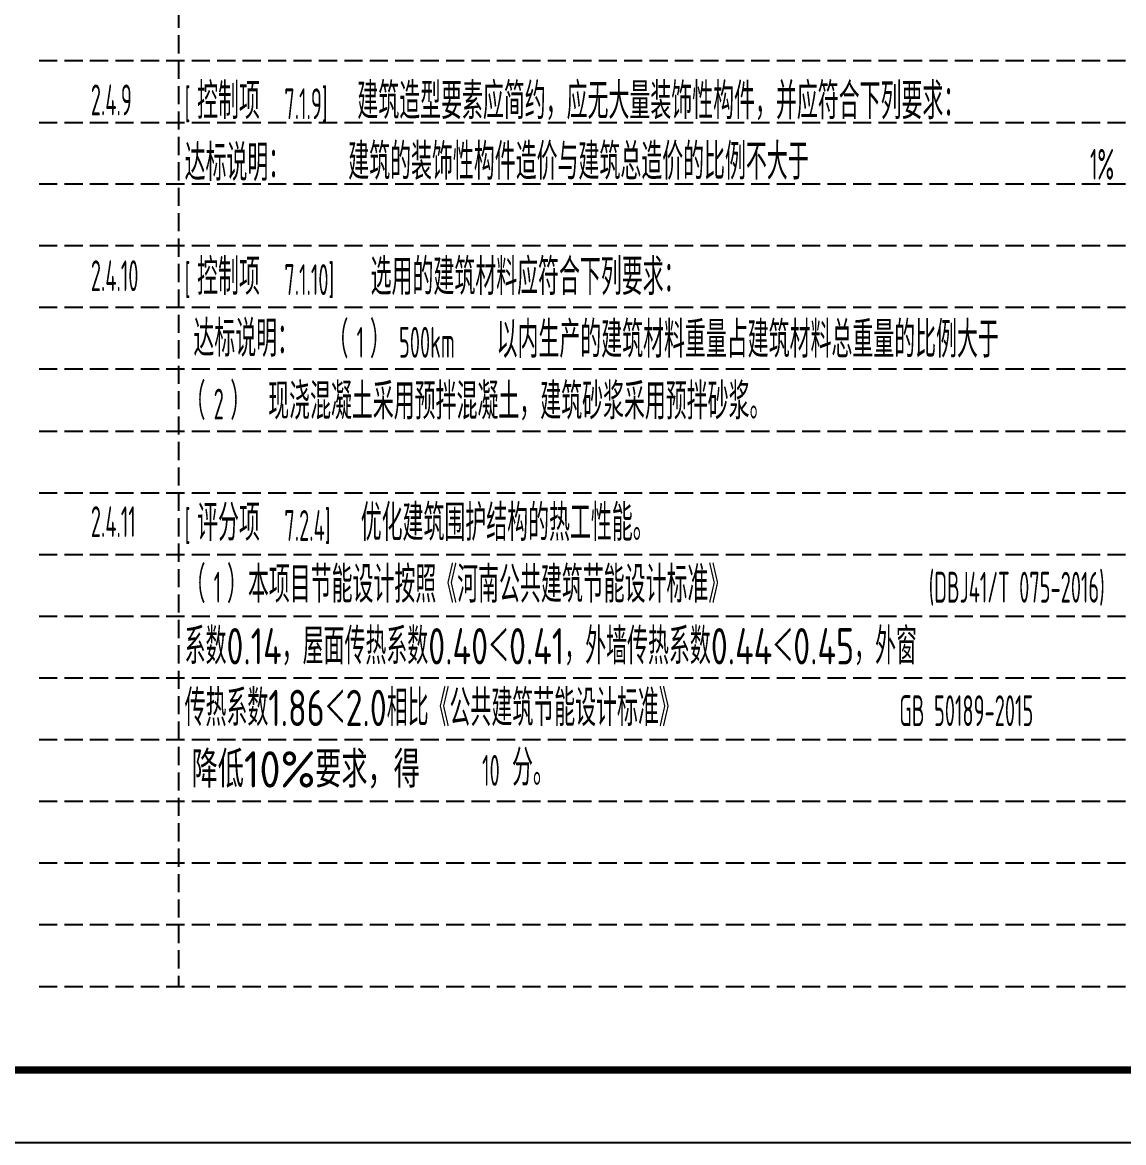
# Model space of a CAD drawing. Extents: x 1109697 to 1467097, y -139975 to 53891.
# Drawn here: x 1253208 to 1268361, y -139975 to -124552 of the extents above; entities that cross this region are included whole.
import ezdxf

# ---------------------------------------------------------------- set-up
doc = ezdxf.new("R2010")
doc.units = 0
doc.header["$LTSCALE"] = 1000
doc.header["$MEASUREMENT"] = 0
doc.linetypes.add('DASH', pattern=[0.35, 0.25, -0.1])
doc.layers.add('0稿纸', color=2, linetype='DASH', plot=False)
doc.layers.add('PUB_TEXT', color=7, linetype='Continuous')
doc.layers.add('PUB_TITLE', color=4, linetype='Continuous')
doc.styles.get("Standard").update_dxf_attribs({"font": 'gbenor.shx', "bigfont": 'gbcbig.shx'})

msp = doc.modelspace()

# ---------------------------------------------------------------- linework, layer by layer
at = {"layer": '0稿纸'}
for p, q in [((1255354, -83428, 0), (1255354, -137828, 0)), ((1253438, -125078, 0), (1270838, -125078, 0)), ((1253438, -125928, 0), (1270838, -125928, 0)), ((1270838, -126778, 0), (1253438, -126778, 0)), ((1270838, -127628, 0), (1253438, -127628, 0)), ((1270838, -128478, 0), (1253438, -128478, 0)), ((1270838, -129328, 0), (1253438, -129328, 0)), ((1253438, -130178, 0), (1270838, -130178, 0)), ((1253438, -131028, 0), (1270838, -131028, 0)), ((1253438, -131878, 0), (1270838, -131878, 0)), ((1253438, -132728, 0), (1270838, -132728, 0)), ((1253438, -133578, 0), (1270838, -133578, 0)), ((1270838, -134428, 0), (1253438, -134428, 0)), ((1270838, -135278, 0), (1253438, -135278, 0)), ((1270838, -136128, 0), (1253438, -136128, 0)), ((1270838, -136978, 0), (1253438, -136978, 0)), ((1253438, -137828, 0), (1270838, -137828, 0))]:
    msp.add_line(p, q, dxfattribs=at)
at = {"layer": 'PUB_TITLE'}
msp.add_lwpolyline([(1193797, -139975), (1277897, -139975), (1277897, -80575), (1193797, -80575)], close=True, dxfattribs=at)
at = {"layer": 'PUB_TITLE', "const_width": 100}
msp.add_lwpolyline([(1196297, -138975), (1276897, -138975), (1276897, -81575), (1196297, -81575)], close=True, dxfattribs=at)

# ---------------------------------------------------------------- texts
at = {"color": 18, "true_color": 0x000000, "insert": (1255536, -134587), "char_height": 500, "width": 3617.17, "attachment_point": 1}
msp.add_mtext('降低10%要求，得', dxfattribs=at)
at = {"layer": 'PUB_TEXT'}
for s, height, width, p in [('控制项', 500, 0.8, (1255612, -125884, 0)), ('建筑造型要素应简约，应无大量装饰性构件，并应符合下列要求：', 500, 0.8, (1257817, -125884, 0)), ('2.4.9', 425, 0.564706, (1254149, -125831, 0)), ('[', 425, 0.564706, (1255440, -125884, 0)), ('7.1.9]', 425, 0.564706, (1256812, -125884, 0)), ('建筑的装饰性构件造价与建筑总造价的比例不大于', 500, 0.8, (1257692, -126718, 0)), ('达标说明：', 500, 0.8, (1255440, -126734, 0)), ('1%%%', 425, 0.564706, (1267899, -126718, 0)), ('2.4.10', 425, 0.564706, (1254149, -128252, 0)), ('[', 425, 0.564706, (1255440, -128305, 0)), ('控制项', 500, 0.8, (1255612, -128305, 0)), ('7.1.10]', 425, 0.564706, (1256812, -128305, 0)), ('选用的建筑材料应符合下列要求：', 500, 0.8, (1258000, -128305, 0)), ('达标说明：', 500, 0.8, (1255561, -129155, 0)), ('（', 500, 0.8, (1257407, -129169, 0)), ('）', 500, 0.8, (1257990, -129169, 0)), ('以内生产的建筑材料重量占建筑材料总重量的比例大于', 500, 0.8, (1259733, -129169, 0)), ('1', 425, 0.564706, (1257807, -129169, 0)), ('500km', 425, 0.564706, (1258390, -129169, 0)), ('（', 500, 0.8, (1255440, -130019, 0)), ('）', 500, 0.8, (1256069, -130019, 0)), ('现浇混凝土采用预拌混凝土，建筑砂浆采用预拌砂浆。', 500, 0.8, (1256590, -130019, 0)), ('2', 425, 0.564706, (1255840, -130019, 0)), ('2.4.11', 425, 0.564706, (1254149, -131638, 0)), ('[', 425, 0.564706, (1255440, -131691, 0)), ('评分项', 500, 0.8, (1255612, -131691, 0)), ('7.2.4]', 425, 0.564706, (1256812, -131691, 0)), ('优化建筑围护结构的热工性能。', 500, 0.8, (1257863, -131691, 0)), ('（', 500, 0.8, (1255440, -132541, 0)), ('）本项目节能设计按照《河南公共建筑节能设计标准》', 500, 0.8, (1256023, -132541, 0)), ('1', 425, 0.564706, (1255840, -132541, 0)), ('(DBJ41/T 075-2016)', 425, 0.564706, (1265679, -132541, 0)), ('系数0.14，屋面传热系数0.40＜0.41，外墙传热系数0.44＜0.45，外窗', 500, 0.8, (1255440, -133391, 0)), ('传热系数1.86＜2.0相比《公共建筑节能设计标准》', 500, 0.8, (1255440, -134241, 0)), ('GB 50189-2015', 425, 0.564706, (1265274, -134241, 0)), ('10', 425, 0.564706, (1259534, -135063, 0)), ('分。', 500, 0.8, (1259945, -135063, 0))]:
    msp.add_text(s, height=height, dxfattribs=dict(at, width=width)).set_placement(p)

doc.saveas('drawing.dxf')
